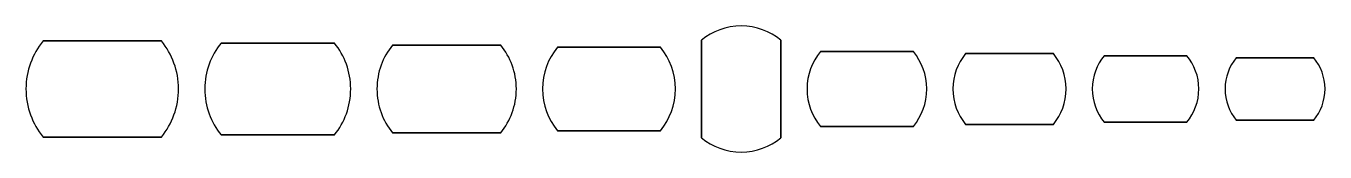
# Model space of a CAD drawing. Extents: x -7.5 to 63.2, y 209.9 to 216.8.
import ezdxf

# ---------------------------------------------------------------- set-up
doc = ezdxf.new("R2010")
doc.units = 0
doc.layers.add('Layer_1', color=7, linetype='CONTINUOUS')

msp = doc.modelspace()

# ---------------------------------------------------------------- linework, layer by layer
at = {"layer": 'Layer_1', "color": 7}
for points in [[(-0.137538, 215.933933), (-6.584292, 215.933933), (-6.584292, 215.933933)], [(9.271987, 215.81906), (3.102981, 215.81906), (3.102981, 215.81906)], [(18.323884, 215.704187), (12.432625, 215.704187), (12.432625, 215.704187)], [(29.251735, 215.985966), (29.251735, 210.650202)], [(33.564443, 210.650202), (33.564443, 215.985966), (33.564443, 215.985966)], [(27.018152, 215.589314), (21.404641, 215.589314), (21.404641, 215.589314)], [(40.776161, 215.359566), (35.718149, 215.359566), (35.718149, 215.359566)], [(48.397544, 215.244693), (43.617278, 215.244693), (43.617278, 215.244693)], [(55.661295, 215.12982), (51.158778, 215.12982), (51.158778, 215.12982)], [(62.567422, 215.014947), (58.342649, 215.014947), (58.342649, 215.014947)], [(43.617278, 211.391476), (48.397544, 211.391476)], [(51.158778, 211.506352), (55.661295, 211.506352)], [(58.342649, 211.621225), (62.567422, 211.621225)], [(-6.584292, 210.702238), (-0.137538, 210.702238)], [(3.102981, 210.817111), (9.271987, 210.817111)], [(12.432625, 210.931984), (18.323884, 210.931984)], [(21.404641, 211.046857), (27.018152, 211.046857)], [(35.718149, 211.276603), (40.776161, 211.276603)]]:
    msp.add_lwpolyline(points, close=True, dxfattribs=at)
for points in [[(31.412499, 216.753258), (30.594351, 216.753258), (29.841588, 216.46365), (29.251735, 215.985966)], [(33.564443, 215.985966), (32.97459, 216.46365), (32.230647, 216.753258), (31.412499, 216.753258)], [(-6.584292, 215.933933), (-7.161437, 215.21839), (-7.511346, 214.315922), (-7.511346, 213.323434)], [(0.789516, 213.323434), (0.789516, 214.315922), (0.439607, 215.21839), (-0.137538, 215.933933)], [(3.102981, 215.81906), (2.550701, 215.134939), (2.215868, 214.272101), (2.215868, 213.323202)], [(10.1591, 213.323202), (10.1591, 214.272101), (9.824266, 215.134939), (9.271987, 215.81906)], [(12.432625, 215.704187), (11.905211, 215.051489), (11.585453, 214.228281), (11.585453, 213.322965)], [(19.171056, 213.322965), (19.171056, 214.228281), (18.851298, 215.051489), (18.323884, 215.704187)], [(21.404641, 215.589314), (20.902092, 214.968039), (20.597409, 214.184463), (20.597409, 213.322731)], [(27.825384, 213.322731), (27.825384, 214.184463), (27.520701, 214.968039), (27.018152, 215.589314)], [(35.718149, 215.359566), (35.265329, 214.801135), (34.990797, 214.096821), (34.990797, 213.32226)], [(41.503513, 213.32226), (41.503513, 214.096821), (41.228981, 214.801135), (40.776161, 215.359566)], [(43.617278, 215.244693), (43.189325, 214.717685), (42.929866, 214.053004), (42.929866, 213.322023)], [(49.084955, 213.322023), (49.084955, 214.053004), (48.825497, 214.717685), (48.397544, 215.244693)], [(51.158778, 215.12982), (50.755688, 214.634235), (50.511306, 214.009186), (50.511306, 213.321791)], [(56.308766, 213.321791), (56.308766, 214.009186), (56.064384, 214.634235), (55.661295, 215.12982)], [(58.342649, 215.014947), (57.964428, 214.550784), (57.73512, 213.965365), (57.73512, 213.321554)], [(63.174951, 213.321554), (63.174951, 213.965365), (62.945645, 214.550784), (62.567422, 215.014947)], [(-7.511346, 213.323434), (-7.511346, 212.330949), (-7.161437, 211.417782), (-6.584292, 210.702238)], [(-0.137538, 210.702238), (0.439607, 211.417782), (0.789516, 212.330949), (0.789516, 213.323434)], [(2.215868, 213.323202), (2.215868, 212.374301), (2.550701, 211.501232), (3.102981, 210.817111)], [(9.271987, 210.817111), (9.824266, 211.501232), (10.1591, 212.374301), (10.1591, 213.323202)], [(11.585453, 213.322965), (11.585453, 212.417647), (11.905211, 211.584682), (12.432625, 210.931984)], [(18.323884, 210.931984), (18.851298, 211.584682), (19.171056, 212.417647), (19.171056, 213.322965)], [(20.597409, 213.322731), (20.597409, 212.460999), (20.902092, 211.668133), (21.404641, 211.046857)], [(27.018152, 211.046857), (27.520701, 211.668133), (27.825384, 212.460999), (27.825384, 213.322731)], [(34.990797, 213.32226), (34.990797, 212.547695), (35.265329, 211.835033), (35.718149, 211.276603)], [(40.776161, 211.276603), (41.228981, 211.835033), (41.503513, 212.547695), (41.503513, 213.32226)], [(42.929866, 213.322023), (42.929866, 212.591045), (43.189325, 211.918484), (43.617278, 211.391476)], [(48.397544, 211.391476), (48.825497, 211.918484), (49.084955, 212.591045), (49.084955, 213.322023)], [(50.511306, 213.321791), (50.511306, 212.634397), (50.755688, 212.001937), (51.158778, 211.506352)], [(55.661295, 211.506352), (56.064384, 212.001937), (56.308766, 212.634397), (56.308766, 213.321791)], [(57.73512, 213.321554), (57.73512, 212.677743), (57.964428, 212.085387), (58.342649, 211.621225)], [(62.567422, 211.621225), (62.945645, 212.085387), (63.174951, 212.677743), (63.174951, 213.321554)], [(29.251735, 210.650202), (29.841588, 210.172519), (30.594351, 209.882911), (31.412499, 209.882911)], [(31.412499, 209.882911), (32.230647, 209.882911), (32.97459, 210.172519), (33.564443, 210.650202)]]:
    msp.add_open_spline(points, degree=3, dxfattribs=at)

doc.saveas('drawing.dxf')
